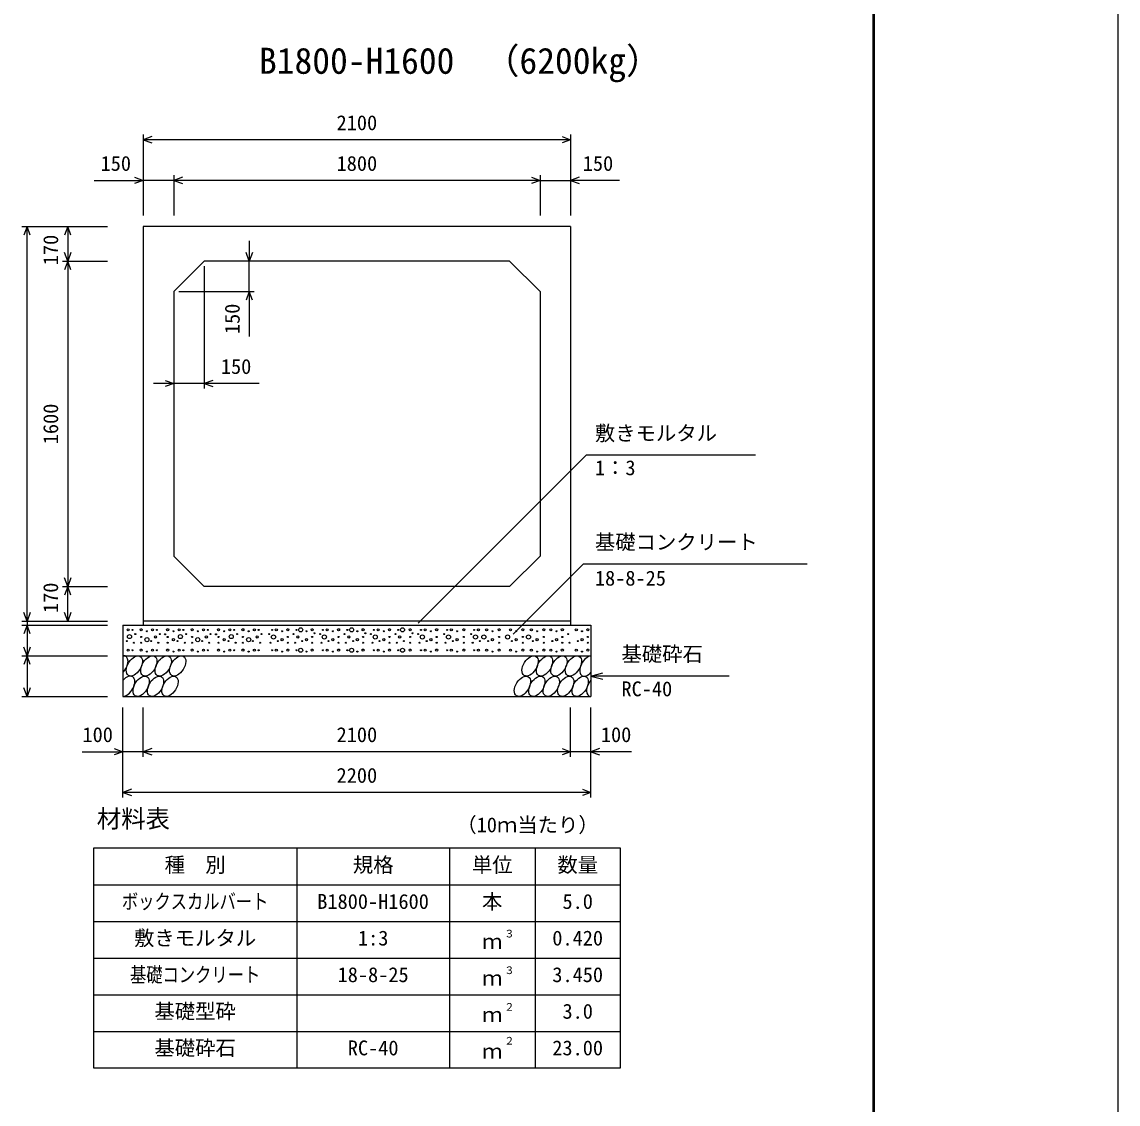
# Model space of a CAD drawing. Units: millimetres, scale not verified. Extents: x -25170 to 75630, y 0 to 35640.
# Drawn here: x 70244 to 75630, y 7228 to 12548 of the extents above; entities that cross this region are included whole.
import ezdxf
from ezdxf.enums import TextEntityAlignment as Align

# ---------------------------------------------------------------- set-up
doc = ezdxf.new("R2010")
doc.units = ezdxf.units.MM
doc.header["$LTSCALE"] = 60
for name, color, linetype, lineweight in [('Defpoints_3', 5, 'Continuous', 25), ('DIM', 7, 'Continuous', 25), ('HATCH', 6, 'Continuous', 25), ('HYO', 3, 'Continuous', 25), ('HYO2', 4, 'Continuous', 25), ('OUTLINE', 3, 'Continuous', 25), ('TXT', 7, 'Continuous', 25), ('WAKU', 3, 'Continuous', 50)]:
    doc.layers.add(name, color=color, linetype=linetype, lineweight=lineweight)
doc.styles.add('ＭＳ ゴシック', font='')
doc.styles.get('ＭＳ ゴシック').set_extended_font_data('MS Gothic')

msp = doc.modelspace()

# ---------------------------------------------------------------- linework, layer by layer
at = {"layer": 'Defpoints_3'}
msp.add_line((75630, 0), (75630, 35640), dxfattribs=at)
at = {"layer": 'DIM'}
for p, q in [((70839.98, 11993.78), (70839.98, 11596.89)), ((70882.27, 11984.17), (70839.98, 11968.78)), ((72939.98, 11968.78), (70839.98, 11968.78)), ((70839.98, 11968.78), (70882.27, 11953.39)), ((72897.7, 11984.17), (72939.98, 11968.78)), ((72939.98, 11968.78), (72897.7, 11953.39)), ((72939.98, 11993.78), (72939.98, 11596.89)), ((70599.24, 11768.78), (70839.98, 11768.78)), ((70797.7, 11784.17), (70839.98, 11768.78)), ((70839.98, 11768.78), (70797.7, 11753.39)), ((70989.98, 11768.78), (70839.98, 11768.78)), ((70989.98, 11793.78), (70989.98, 11596.89)), ((71032.27, 11784.17), (70989.98, 11768.78)), ((72789.98, 11768.78), (70989.98, 11768.78)), ((70989.98, 11768.78), (71032.27, 11753.39)), ((72747.7, 11784.17), (72789.98, 11768.78)), ((72789.98, 11768.78), (72747.7, 11753.39)), ((72789.98, 11793.78), (72789.98, 11596.89)), ((72789.98, 11768.78), (72939.98, 11768.78)), ((72982.27, 11784.17), (72939.98, 11768.78)), ((73180.73, 11768.78), (72939.98, 11768.78)), ((72939.98, 11768.78), (72982.27, 11753.39)), ((70243.88, 11541.89), (70664.98, 11541.89)), ((70268.88, 11541.89), (70253.49, 11499.6)), ((70268.88, 9601.89), (70268.88, 11541.89)), ((70284.27, 11499.6), (70268.88, 11541.89)), ((70468.88, 11541.89), (70453.49, 11499.6)), ((70468.88, 11541.89), (70468.88, 11371.89)), ((70484.27, 11499.6), (70468.88, 11541.89)), ((71360.84, 11471.89), (71360.84, 11371.89)), ((70443.88, 11371.89), (70664.98, 11371.89)), ((70468.88, 11371.89), (70453.49, 11414.17)), ((70468.88, 11371.89), (70453.49, 11329.6)), ((70484.27, 11414.17), (70468.88, 11371.89)), ((70468.88, 11371.89), (70468.88, 9771.89)), ((70484.27, 11329.6), (70468.88, 11371.89)), ((71360.84, 11371.89), (71345.44, 11414.17)), ((71376.23, 11414.17), (71360.84, 11371.89)), ((71360.84, 11221.89), (71360.84, 11371.89)), ((71139.98, 11346.89), (71139.98, 10745.32)), ((71014.98, 11221.89), (71385.84, 11221.89)), ((71360.84, 11221.89), (71345.44, 11179.6)), ((71376.23, 11179.6), (71360.84, 11221.89)), ((71360.84, 11221.89), (71360.84, 11001.01)), ((70947.7, 10785.71), (70989.98, 10770.32)), ((71182.27, 10785.71), (71139.98, 10770.32)), ((70989.98, 10770.32), (70889.98, 10770.32)), ((70989.98, 10770.32), (70947.7, 10754.93)), ((71139.98, 10770.32), (70989.98, 10770.32)), ((71409.45, 10770.32), (71139.98, 10770.32)), ((71139.98, 10770.32), (71182.27, 10754.93)), ((72191.17, 9592.31), (73016.48, 10417.62)), ((73848.89, 10417.62), (73016.48, 10417.62)), ((72658.01, 9538.16), (73002.07, 9882.22)), ((74101.62, 9882.22), (73002.07, 9882.22)), ((70468.88, 9771.89), (70453.49, 9814.17)), ((70484.27, 9814.17), (70468.88, 9771.89)), ((70443.88, 9771.89), (70664.98, 9771.89)), ((70468.88, 9771.89), (70453.49, 9729.6)), ((70468.88, 9601.89), (70468.88, 9771.89)), ((70484.27, 9729.6), (70468.88, 9771.89)), ((70268.88, 9601.89), (70253.49, 9644.17)), ((70284.27, 9644.17), (70268.88, 9601.89)), ((70468.88, 9601.89), (70453.49, 9644.17)), ((70484.27, 9644.17), (70468.88, 9601.89)), ((70243.88, 9601.89), (70664.98, 9601.89)), ((70268.88, 9601.89), (70268.88, 9581.89)), ((70243.88, 9581.89), (70664.98, 9581.89)), ((70268.88, 9581.89), (70253.49, 9539.6)), ((70268.88, 9581.89), (70268.88, 9431.89)), ((70284.27, 9539.6), (70268.88, 9581.89)), ((70243.88, 9431.89), (70664.98, 9431.89)), ((70268.88, 9431.89), (70253.49, 9474.17)), ((70268.88, 9431.89), (70253.49, 9389.6)), ((70284.27, 9474.17), (70268.88, 9431.89)), ((70268.88, 9431.89), (70268.88, 9231.89)), ((70284.27, 9389.6), (70268.88, 9431.89)), ((73039.98, 9331.89), (73097.94, 9347.42)), ((73719.79, 9331.89), (73039.98, 9331.89)), ((73039.98, 9331.89), (73097.94, 9316.36)), ((70268.88, 9231.89), (70253.49, 9274.17)), ((70284.27, 9274.17), (70268.88, 9231.89)), ((70243.88, 9231.89), (70664.98, 9231.89)), ((70739.98, 8735.28), (70739.98, 9176.89)), ((70839.98, 8935.28), (70839.98, 9176.89)), ((72939.98, 8935.28), (72939.98, 9176.89)), ((72939.98, 8935.28), (72939.98, 9176.89)), ((73039.98, 8735.28), (73039.98, 9176.89)), ((70540.44, 8960.28), (70739.98, 8960.28)), ((70697.7, 8975.67), (70739.98, 8960.28)), ((70739.98, 8960.28), (70697.7, 8944.88)), ((70839.98, 8960.28), (70739.98, 8960.28)), ((70882.27, 8975.67), (70839.98, 8960.28)), ((72939.98, 8960.28), (70839.98, 8960.28)), ((70839.98, 8960.28), (70882.27, 8944.88)), ((72897.7, 8975.67), (72939.98, 8960.28)), ((72939.98, 8960.28), (72897.7, 8944.88)), ((73039.98, 8960.28), (72939.98, 8960.28)), ((73082.27, 8975.67), (73039.98, 8960.28)), ((73239.53, 8960.28), (73039.98, 8960.28)), ((73039.98, 8960.28), (73082.27, 8944.88)), ((70782.27, 8775.67), (70739.98, 8760.28)), ((73039.98, 8760.28), (70739.98, 8760.28)), ((70739.98, 8760.28), (70782.27, 8744.88)), ((72997.7, 8775.67), (73039.98, 8760.28)), ((73039.98, 8760.28), (72997.7, 8744.88))]:
    msp.add_line(p, q, dxfattribs=at)
at = {"layer": 'HATCH'}
for centre, radius in [((70766.02, 9559.07), 5), ((70772.56, 9526.05), 10), ((70787.05, 9559.07), 2.5), ((70801.07, 9538.05), 2.5), ((70829.95, 9559.94), 5), ((70857.99, 9552.06), 2.5), ((70886.02, 9559.07), 5), ((70907.05, 9559.07), 2.5), ((70921.07, 9538.05), 2.5), ((70947.53, 9537.15), 2.5), ((70959.95, 9559.94), 5), ((70987.99, 9552.06), 2.5), ((71016.02, 9559.07), 5), ((71022.56, 9526.05), 10), ((71037.05, 9559.07), 2.5), ((71051.07, 9538.05), 2.5), ((71079.95, 9559.94), 5), ((71107.99, 9552.06), 2.5), ((71136.02, 9559.07), 5), ((71157.05, 9559.07), 2.5), ((71171.07, 9538.05), 2.5), ((71197.53, 9537.15), 2.5), ((71209.95, 9559.94), 5), ((71237.99, 9552.06), 2.5), ((71266.02, 9559.07), 5), ((71272.56, 9526.05), 10), ((71287.05, 9559.07), 2.5), ((71301.07, 9538.05), 2.5), ((71329.95, 9559.94), 5), ((71357.99, 9552.06), 2.5), ((71386.02, 9559.07), 5), ((71407.05, 9559.07), 2.5), ((71421.07, 9538.05), 2.5), ((71458.89, 9538.05), 2.5), ((71479.92, 9524.05), 10), ((71472.91, 9559.07), 2.5), ((71493.94, 9559.07), 5), ((71521.98, 9552.06), 2.5), ((71550.01, 9559.94), 5), ((71578.89, 9538.05), 2.5), ((71592.91, 9559.07), 2.5), ((71613.94, 9559.07), 10), ((71641.98, 9552.06), 2.5), ((71670.01, 9559.94), 5), ((71681.35, 9542.37), 2.5), ((71708.89, 9538.05), 2.5), ((71729.92, 9524.05), 10), ((71722.91, 9559.07), 2.5), ((71743.94, 9559.07), 5), ((71771.98, 9552.06), 2.5), ((71800.01, 9559.94), 5), ((71828.89, 9538.05), 2.5), ((71842.91, 9559.07), 2.5), ((71863.94, 9559.07), 10), ((71891.98, 9552.06), 2.5), ((71920.01, 9559.94), 5), ((71931.35, 9542.37), 2.5), ((71958.89, 9538.05), 2.5), ((71979.92, 9524.05), 10), ((71972.91, 9559.07), 2.5), ((71993.94, 9559.07), 5), ((72021.98, 9552.06), 2.5), ((72050.01, 9559.94), 5), ((72078.89, 9538.05), 2.5), ((72092.91, 9559.07), 2.5), ((72113.94, 9559.07), 10), ((72151.84, 9559.94), 5), ((72163.18, 9542.37), 2.5), ((72190.71, 9538.05), 2.5), ((72211.74, 9524.05), 10), ((72204.73, 9559.07), 2.5), ((72225.76, 9559.07), 5), ((72253.8, 9552.06), 2.5), ((72281.84, 9559.94), 5), ((72318.78, 9538.05), 2.5), ((72339.81, 9524.05), 10), ((72332.79, 9559.07), 2.5), ((72353.83, 9559.07), 5), ((72381.86, 9552.06), 2.5), ((72414.77, 9559.94), 5), ((72451.7, 9538.05), 2.5), ((72472.73, 9524.05), 10), ((72465.72, 9559.07), 2.5), ((72486.75, 9559.07), 5), ((72513.4, 9524.05), 10), ((72527.42, 9559.07), 5), ((72555.46, 9552.06), 2.5), ((72588.36, 9559.94), 5), ((72630.25, 9524.05), 10), ((72644.27, 9559.07), 5), ((72672.3, 9552.06), 2.5), ((72705.2, 9559.94), 5), ((72732.94, 9524.05), 10), ((72746.96, 9559.07), 5), ((72775, 9552.06), 2.5), ((72807.9, 9559.94), 5), ((72843.17, 9559.07), 5), ((72871.2, 9552.06), 2.5), ((72899.24, 9559.94), 5), ((72928.12, 9538.05), 2.5), ((72967.98, 9559.07), 5), ((72996.02, 9552.06), 2.5), ((73024.06, 9559.94), 5), ((70759.01, 9503.91), 2.5), ((70794.06, 9496.04), 2.5), ((70829.95, 9524.05), 2.5), ((70829.95, 9496.04), 2.5), ((70857.99, 9510.92), 10), ((70879.01, 9503.91), 2.5), ((70900.04, 9524.05), 5), ((70914.06, 9496.04), 2.5), ((70959.95, 9524.05), 2.5), ((70959.95, 9496.04), 2.5), ((70987.99, 9510.92), 5), ((71009.01, 9503.91), 2.5), ((71044.06, 9496.04), 2.5), ((71079.95, 9524.05), 2.5), ((71079.95, 9496.04), 2.5), ((71107.99, 9510.92), 10), ((71129.01, 9503.91), 2.5), ((71150.04, 9524.05), 5), ((71164.06, 9496.04), 2.5), ((71209.95, 9524.05), 2.5), ((71209.95, 9496.04), 2.5), ((71237.99, 9510.92), 5), ((71259.01, 9503.91), 2.5), ((71294.06, 9496.04), 2.5), ((71329.95, 9524.05), 2.5), ((71329.95, 9496.04), 2.5), ((71357.99, 9510.92), 10), ((71379.01, 9503.91), 2.5), ((71400.04, 9524.05), 5), ((71414.06, 9496.04), 2.5), ((71465.9, 9496.04), 2.5), ((71500.95, 9503.91), 2.5), ((71521.98, 9510.92), 5), ((71550.01, 9524.05), 2.5), ((71550.01, 9496.04), 2.5), ((71585.9, 9496.04), 2.5), ((71599.92, 9524.05), 5), ((71620.95, 9503.91), 2.5), ((71641.98, 9510.92), 5), ((71670.01, 9524.05), 2.5), ((71670.01, 9496.04), 2.5), ((71715.9, 9496.04), 2.5), ((71750.95, 9503.91), 2.5), ((71771.98, 9510.92), 5), ((71800.01, 9524.05), 2.5), ((71800.01, 9496.04), 2.5), ((71835.9, 9496.04), 2.5), ((71849.92, 9524.05), 5), ((71870.95, 9503.91), 2.5), ((71891.98, 9510.92), 5), ((71920.01, 9524.05), 2.5), ((71920.01, 9496.04), 2.5), ((71965.9, 9496.04), 2.5), ((72000.95, 9503.91), 2.5), ((72021.98, 9510.92), 5), ((72050.01, 9524.05), 2.5), ((72050.01, 9496.04), 2.5), ((72085.9, 9496.04), 2.5), ((72099.92, 9524.05), 5), ((72120.95, 9503.91), 2.5), ((72151.84, 9524.05), 2.5), ((72151.84, 9496.04), 2.5), ((72197.72, 9496.04), 2.5), ((72232.77, 9503.91), 2.5), ((72253.8, 9510.92), 5), ((72281.84, 9524.05), 2.5), ((72281.84, 9496.04), 2.5), ((72325.79, 9496.04), 2.5), ((72360.83, 9503.91), 2.5), ((72381.86, 9510.92), 5), ((72414.77, 9524.05), 2.5), ((72414.77, 9496.04), 2.5), ((72458.71, 9496.04), 2.5), ((72493.76, 9503.91), 2.5), ((72534.43, 9503.91), 2.5), ((72555.46, 9510.92), 5), ((72588.36, 9524.05), 2.5), ((72588.36, 9496.04), 2.5), ((72651.27, 9503.91), 2.5), ((72672.3, 9510.92), 5), ((72705.2, 9524.05), 2.5), ((72705.2, 9496.04), 2.5), ((72753.97, 9503.91), 2.5), ((72775, 9510.92), 5), ((72807.9, 9524.05), 2.5), ((72807.9, 9496.04), 2.5), ((72850.17, 9503.91), 2.5), ((72871.2, 9510.92), 5), ((72899.24, 9524.05), 2.5), ((72899.24, 9496.04), 2.5), ((72935.13, 9496.04), 2.5), ((72974.99, 9503.91), 2.5), ((72996.02, 9510.92), 5), ((73024.06, 9524.05), 2.5), ((73024.06, 9496.04), 2.5), ((70766.02, 9459.07), 5), ((70787.05, 9459.07), 2.5), ((70829.95, 9459.94), 5), ((70857.99, 9452.06), 2.5), ((70886.02, 9459.07), 5), ((70907.05, 9459.07), 2.5), ((70959.95, 9459.94), 5), ((70987.99, 9452.06), 2.5), ((71016.02, 9459.07), 5), ((71037.05, 9459.07), 2.5), ((71079.95, 9459.94), 5), ((71107.99, 9452.06), 2.5), ((71136.02, 9459.07), 5), ((71157.05, 9459.07), 2.5), ((71209.95, 9459.94), 5), ((71237.99, 9452.06), 2.5), ((71266.02, 9459.07), 5), ((71287.05, 9459.07), 2.5), ((71329.95, 9459.94), 5), ((71357.99, 9452.06), 2.5), ((71386.02, 9459.07), 5), ((71407.05, 9459.07), 2.5), ((71472.91, 9459.07), 2.5), ((71493.94, 9459.07), 5), ((71521.98, 9452.06), 2.5), ((71550.01, 9459.94), 5), ((71592.91, 9459.07), 2.5), ((71613.94, 9459.07), 10), ((71641.98, 9452.06), 2.5), ((71670.01, 9459.94), 5), ((71722.91, 9459.07), 2.5), ((71743.94, 9459.07), 5), ((71771.98, 9452.06), 2.5), ((71800.01, 9459.94), 5), ((71842.91, 9459.07), 2.5), ((71863.94, 9459.07), 10), ((71891.98, 9452.06), 2.5), ((71920.01, 9459.94), 5), ((71972.91, 9459.07), 2.5), ((71993.94, 9459.07), 5), ((72021.98, 9452.06), 2.5), ((72050.01, 9459.94), 5), ((72092.91, 9459.07), 2.5), ((72113.94, 9459.07), 10), ((72151.84, 9459.94), 5), ((72204.73, 9459.07), 2.5), ((72225.76, 9459.07), 5), ((72253.8, 9452.06), 2.5), ((72281.84, 9459.94), 5), ((72332.79, 9459.07), 2.5), ((72353.83, 9459.07), 5), ((72381.86, 9452.06), 2.5), ((72414.77, 9459.94), 5), ((72465.72, 9459.07), 2.5), ((72486.75, 9459.07), 5), ((72527.42, 9459.07), 5), ((72555.46, 9452.06), 2.5), ((72588.36, 9459.94), 5), ((72644.27, 9459.07), 5), ((72672.3, 9452.06), 2.5), ((72705.2, 9459.94), 5), ((72746.96, 9459.07), 5), ((72775, 9452.06), 2.5), ((72807.9, 9459.94), 5), ((72843.17, 9459.07), 5), ((72871.2, 9452.06), 2.5), ((72899.24, 9459.94), 5), ((72967.98, 9459.07), 5), ((72996.02, 9452.06), 2.5), ((73024.06, 9459.94), 5)]:
    msp.add_circle(centre, radius, dxfattribs=at)
for centre, start_param, end_param in [((70725.33, 9381.88), 4.3355439, 6.7245934), ((73024.54, 9381.88), 0.4199491, 4.357003), ((70758.58, 9281.89), 3.4740877, 7.5860497), ((73057.79, 9281.89), 1.2805297, 3.4964223)]:
    msp.add_ellipse(centre, major_axis=(29.09, 47.08), ratio=0.5792, start_param=start_param, end_param=end_param, dxfattribs=at)
for centre in [(70796.29, 9381.88), (70867.24, 9381.88), (70938.2, 9381.88), (71009.15, 9381.88), (72740.71, 9381.88), (72811.67, 9381.88), (72882.63, 9381.88), (72953.58, 9381.88), (70829.53, 9281.89), (70900.49, 9281.89), (70971.45, 9281.89), (72703.01, 9281.89), (72773.96, 9281.89), (72844.92, 9281.89), (72915.87, 9281.89), (72986.83, 9281.89)]:
    msp.add_ellipse(centre, major_axis=(29.09, 47.08), ratio=0.5792, dxfattribs=at)
at = {"layer": 'HYO'}
for p, q in [((73184.98, 8485.28), (70594.98, 8485.28)), ((70594.98, 8485.28), (70594.98, 7405.28)), ((71594.98, 8485.28), (71594.98, 7405.28)), ((72344.98, 8485.28), (72344.98, 7405.28)), ((72764.98, 8485.28), (72764.98, 7405.28)), ((73184.98, 7405.28), (73184.98, 8485.28)), ((70594.98, 8305.28), (73184.98, 8305.28)), ((70594.98, 7405.28), (73184.98, 7405.28))]:
    msp.add_line(p, q, dxfattribs=at)
at = {"layer": 'HYO2'}
for p, q in [((70594.98, 8125.28), (73184.98, 8125.28)), ((70594.98, 7945.28), (73184.98, 7945.28)), ((70594.98, 7765.28), (73184.98, 7765.28)), ((70594.98, 7585.28), (73184.98, 7585.28))]:
    msp.add_line(p, q, dxfattribs=at)
at = {"layer": 'OUTLINE'}
for p, q in [((72939.98, 11541.89), (70839.98, 11541.89)), ((70839.98, 11541.89), (70839.98, 9581.89)), ((72939.98, 11541.89), (72939.98, 9581.89)), ((70989.98, 11221.89), (71139.98, 11371.89)), ((72639.98, 11371.89), (71139.98, 11371.89)), ((72789.98, 11221.89), (72639.98, 11371.89)), ((70989.98, 11221.89), (70989.98, 9921.89)), ((72789.98, 11221.89), (72789.98, 9921.89)), ((71139.98, 9771.89), (70989.98, 9921.89)), ((72639.98, 9771.89), (72789.98, 9921.89)), ((72639.98, 9771.89), (71139.98, 9771.89)), ((72939.98, 9601.89), (70839.98, 9601.89)), ((70739.98, 9581.89), (70739.98, 9231.89)), ((70739.98, 9581.89), (73039.98, 9581.89)), ((73039.98, 9581.89), (73039.98, 9231.89)), ((70739.98, 9431.89), (73039.98, 9431.89)), ((70739.98, 9231.89), (73039.98, 9231.89))]:
    msp.add_line(p, q, dxfattribs=at)
at = {"layer": 'WAKU'}
msp.add_line((74430, 1200), (74430, 34440), dxfattribs=at)

# ---------------------------------------------------------------- texts
at = {"layer": 'DIM', "style": 'ＭＳ ゴシック'}
for s, p in [('2100', (71789.98, 11993.78)), ('150', (70630.34, 11793.78)), ('1800', (71789.98, 11793.78)), ('150', (72999.62, 11793.78)), ('150', (71221.39, 10795.32)), ('敷きモルタル', (73059.33, 10467.62)), ('1：3', (73059.33, 10297.5)), ('基礎コンクリート', (73059.33, 9932.22)), ('18-8-25', (73059.33, 9754.59)), ('基礎砕石', (73189.72, 9381.89)), ('RC-40', (73189.72, 9210.51)), ('100', (70541.34, 8985.28)), ('2100', (71789.98, 8985.28)), ('100', (73088.62, 8985.28)), ('2200', (71789.98, 8785.28))]:
    msp.add_text(s, height=73.31, dxfattribs=at).set_placement(p, align=Align.BOTTOM_LEFT)
for s, p in [('170', (70443.88, 11351.89)), ('150', (71335.84, 11013.39)), ('1600', (70443.88, 10471.89)), ('170', (70443.88, 9641.89))]:
    msp.add_text(s, height=73.31, rotation=90, dxfattribs=at).set_placement(p, align=Align.BOTTOM_LEFT)
at = {"layer": 'TXT', "style": 'ＭＳ ゴシック'}
for s, height, p in [('（6200kg）', 128.3, (72513.57, 12254.39)), ('B1800-H1600', 128.3, (71408.73, 12254.39)), ('材料表', 87.98, (70611.65, 8560.28)), ('（10ｍ当たり）', 73.31, (72378.31, 8541.94)), ('種\u3000別', 73.31, (70944.98, 8345.28)), ('規格', 73.31, (71869.98, 8345.28)), ('単位', 73.31, (72454.98, 8345.28)), ('数量', 73.31, (72874.98, 8345.28)), ('B1800-H1600', 73.31, (71694.98, 8165.28)), ('本', 73.31, (72504.98, 8165.28)), ('5.0', 73.31, (72899.98, 8165.28)), ('敷きモルタル', 73.31, (70794.98, 7985.28)), ('1:3', 73.31, (71894.98, 7985.28)), ('３', 36.66, (72614.22, 8035.89)), ('0.420', 73.31, (72849.98, 7985.28)), ('ｍ', 73.31, (72504.98, 7968.61)), ('18-8-25', 73.31, (71794.98, 7805.28)), ('ｍ', 73.31, (72504.98, 7788.61)), ('３', 36.66, (72614.22, 7855.89)), ('3.450', 73.31, (72849.98, 7805.28)), ('基礎型砕', 73.31, (70894.98, 7625.28)), ('２', 36.66, (72614.22, 7675.89)), ('3.0', 73.31, (72899.98, 7625.28)), ('ｍ', 73.31, (72504.98, 7608.61)), ('基礎砕石', 73.31, (70894.98, 7445.28)), ('RC-40', 73.31, (71844.98, 7445.28)), ('２', 36.66, (72614.22, 7509.22)), ('ｍ', 73.31, (72504.98, 7428.61)), ('23.00', 73.31, (72849.98, 7445.28))]:
    msp.add_text(s, height=height, dxfattribs=at).set_placement(p, align=Align.BOTTOM_LEFT)
at = {"layer": 'TXT', "style": 'ＭＳ ゴシック', "width": 0.8}
for s, p in [('ボックスカルバート', (70734.98, 8165.28)), ('基礎コンクリート', (70774.98, 7805.28))]:
    msp.add_text(s, height=73.31, dxfattribs=at).set_placement(p, align=Align.BOTTOM_LEFT)

doc.saveas('drawing.dxf')
